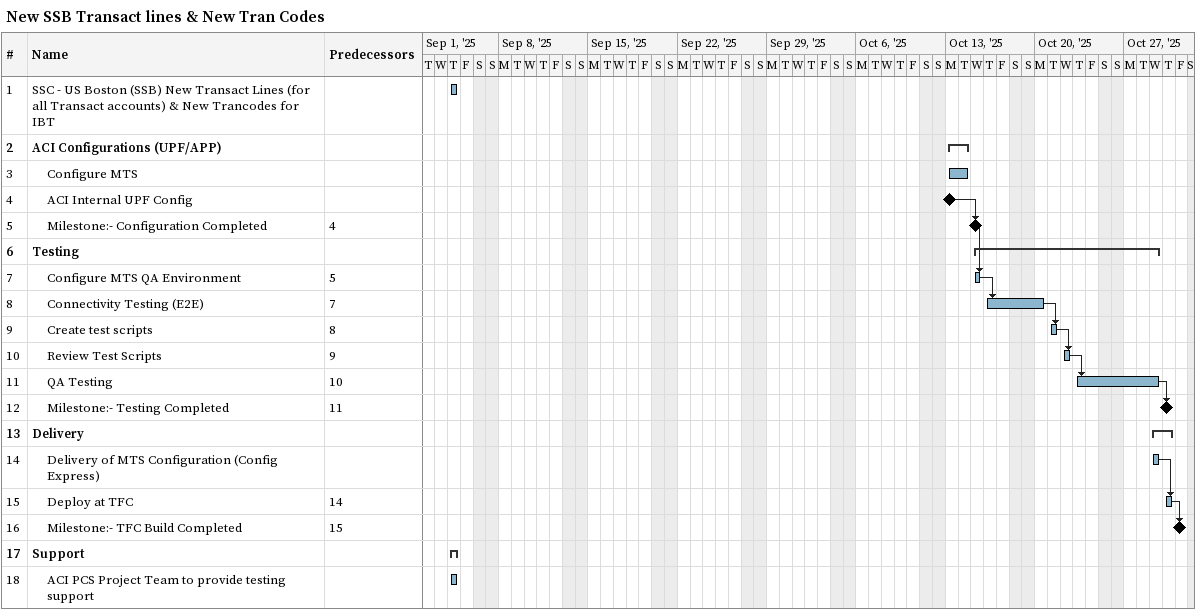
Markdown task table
New SSB Transact lines & New Tran Codes

| ID | Level | Task | Start | Finish | Predecessors |
|---|---|---|---|---|---|
| 1 | 1 | SSC - US Boston (SSB) New Transact Lines (for all Transact accounts) & New Trancodes for IBT | 2025-09-04 | 2025-09-04 |  |
| 2 | 1 | **ACI Configurations (UPF/APP)** | 2025-10-13 | 2025-10-14 |  |
| 3 | 2 | Configure MTS | 2025-10-13 | 2025-10-14 |  |
| 4 | 2 | ACI Internal UPF Config (milestone) | 2025-10-13 | 2025-10-13 |  |
| 5 | 2 | Milestone:- Configuration Completed (milestone) | 2025-10-15 | 2025-10-15 | 4 |
| 6 | 1 | **Testing** | 2025-10-15 | 2025-10-29 |  |
| 7 | 2 | Configure MTS QA Environment | 2025-10-15 | 2025-10-15 | 5 |
| 8 | 2 | Connectivity Testing (E2E) | 2025-10-16 | 2025-10-20 | 7 |
| 9 | 2 | Create test scripts | 2025-10-21 | 2025-10-21 | 8 |
| 10 | 2 | Review Test Scripts | 2025-10-22 | 2025-10-22 | 9 |
| 11 | 2 | QA Testing | 2025-10-23 | 2025-10-29 | 10 |
| 12 | 2 | Milestone:- Testing Completed (milestone) | 2025-10-30 | 2025-10-30 | 11 |
| 13 | 1 | **Delivery** | 2025-10-29 | 2025-10-30 |  |
| 14 | 2 | Delivery of MTS Configuration (Config Express) | 2025-10-29 | 2025-10-29 |  |
| 15 | 2 | Deploy at TFC | 2025-10-30 | 2025-10-30 | 14 |
| 16 | 2 | Milestone:- TFC Build Completed (milestone) | 2025-10-31 | 2025-10-31 | 15 |
| 17 | 1 | **Support** | 2025-09-04 | 2025-09-04 |  |
| 18 | 2 | ACI PCS Project Team to provide testing support | 2025-09-04 | 2025-09-04 |  |
